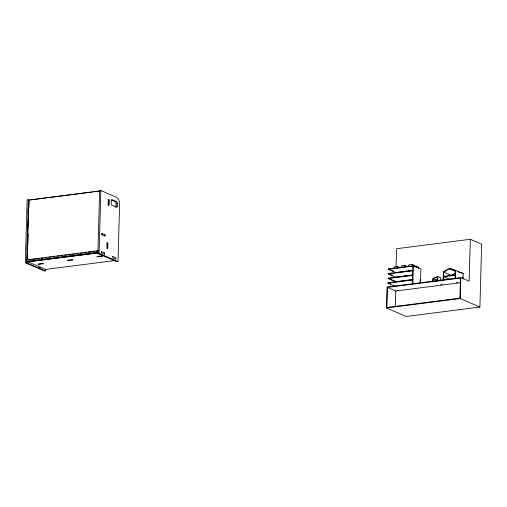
<?xml version="1.0" encoding="UTF-8"?>
<svg xmlns="http://www.w3.org/2000/svg" width="507" height="507" viewBox="0 0 507 507"><rect width="100%" height="100%" fill="white"/><g stroke="black" fill="none" stroke-linecap="round" stroke-linejoin="round"><path stroke-width="0.76" d="M45.522 269.261L45.478 270.833L44.248 270.992L25.35 262.797L27.105 199.942L28.335 199.783L28.861 200.012L27.194 259.723M27.15 261.295L27.105 262.867L26.579 262.639L28.335 199.783M45.478 270.833L26.738 262.918L26.782 261.346M27.137 249.412L27.289 243.93M27.638 231.395L27.79 225.913M28.145 213.384L28.297 207.902M26.966 263.013L27.01 261.441M27.334 262.968L27.378 261.397M27.422 259.825L27.644 251.966M27.841 244.894L28.145 233.898M28.367 226.04L28.652 215.824M28.874 207.965L29.089 200.107M97.876 253.525L99.632 190.67L100.861 190.512L116.737 197.394A5.773 2.96 82.7 0 1 119.601 204.289L118.004 261.561L116.775 261.72L97.876 253.525L99.099 253.367L118.004 261.561M99.099 253.367L100.861 190.512M101.394 252.949L101.432 251.548L104.474 252.866L104.436 254.267L101.394 252.949L101.451 251.561M101.939 233.391L101.901 234.785L104.943 236.11L104.981 234.709L101.939 233.391L101.92 234.798M104.417 254.261L104.455 252.86M104.924 236.097L104.962 234.703M108.105 204.961L108.245 199.365L109.018 199.701L108.859 205.291L108.086 204.955M107.655 248.595L107.807 243.005L107.034 242.669L106.895 248.265L107.655 248.595L107.788 242.999M108.847 205.284L108.999 199.695M115.799 207.129A1.445 0.741 82.7 0 0 116.027 206.26L116.103 203.465A1.445 0.741 82.7 0 0 115.387 201.742L111.502 200.056M117.256 206.102L117.332 203.307A1.445 0.741 82.7 0 0 116.616 201.583L112.079 199.619A1.445 0.741 82.7 0 0 111.287 200.69L111.21 203.478A1.445 0.741 82.7 0 0 111.927 205.202L116.464 207.173A1.445 0.741 82.7 0 0 117.256 206.102L116.027 206.26M470.312 239.279L481.65 244.197L479.895 307.052L406.158 316.488L386.505 307.971L387.088 287.013L460.825 277.583L469.14 281.182L470.312 239.279L396.575 248.715L396.075 266.707M387.443 287.387L386.885 307.502L459.881 298.16L460.445 278.045L387.443 287.387L395.764 290.993L460.907 282.659M394.833 286.132L387.963 283.153L387.975 282.735L412.552 279.591L412.666 275.396L388.089 278.546L388.102 278.121L412.679 274.978L412.799 270.789L388.223 273.932L388.229 273.514L412.812 270.37L412.926 266.181L388.349 269.325L388.362 268.906L413.306 265.712L420.867 268.989L420.48 282.817M393.945 268.342L393.983 266.948L397.672 266.473L399.941 267.455M395.327 306.462L395.764 290.993M397.634 267.873L397.672 266.473M401.322 267.354L401.367 265.864L405.049 265.389L407.317 266.371M405.011 266.878L405.049 265.389M408.693 266.409L408.737 264.92L412.425 264.445L414.694 265.434L414.65 266.923M412.381 265.941L412.425 264.445M412.425 284.199L412.54 280.01L387.963 283.153M412.793 284.148L413.306 265.712M416.165 267.576L416.203 266.086L414.726 266.276M418.427 268.558L418.471 267.069L416.203 266.086M420.113 282.868L420.208 279.376M432.693 281.911L432.788 278.419L437.744 276.391L440.767 277.703L440.678 280.846M433.06 281.74L433.149 278.698L437.357 276.974L437.237 281.29M435.9 281.429L435.944 279.908L438.048 279.053M437.636 280.32L437.744 276.391M443.143 280.27L443.378 271.885L449.601 268.304L455.666 270.313L463.227 273.59L463.081 278.926M443.517 280.219L443.612 276.727L455.166 275.25L455.064 278.742M443.625 276.309L443.739 272.12L449.589 268.754L455.292 270.643L455.178 274.832L443.625 276.309L445 276.904M455.432 278.692L455.666 270.313M479.895 307.052L460.236 298.534L460.825 277.583M462.733 278.109L462.777 276.714M455.85 272.785L451.3 275.402L443.739 272.12M28.493 200.056L99.746 190.949M100.525 190.854L99.632 190.67M30.306 199.967L92.141 192.052M93.706 191.849L99.974 191.05M115.387 201.742L116.616 201.583M116.103 203.465L117.332 203.307M26.656 259.844L97.933 250.724M28.753 259.876L31.104 259.571M32.67 259.375L35.021 259.071M36.586 258.874L38.938 258.57M41.282 258.272L42.854 258.069M45.199 257.771L46.764 257.569M49.116 257.271L50.681 257.068M53.032 256.77L54.598 256.567M56.949 256.263L58.514 256.067M60.865 255.762L62.431 255.566M64.782 255.262L66.347 255.065M68.699 254.761L71.05 254.463M72.615 254.261L74.18 254.064M76.532 253.76L78.097 253.557M80.448 253.259L82.014 253.056M84.365 252.759L86.716 252.454M88.281 252.258L90.633 251.954M92.198 251.757L94.549 251.453M96.115 251.257L98.459 250.952M97.895 252.118L26.617 261.244L45.516 269.432L114.443 260.617M98.016 252.828L26.782 261.948L98.244 252.93M25.35 262.797L26.579 262.639M26.738 262.918L27.105 262.867M38.995 267.297L40.224 267.138M396.677 272.5L412.039 270.535M412.679 275.048L395.777 277.209L388.223 273.932M413.319 279.56L395.65 281.822L388.089 278.546M396.943 290.422L398.477 290.226M440.589 284.839L442.142 284.642M456.465 282.805L458.005 282.608M386.505 307.971L460.236 298.534M457.834 271.809L463.227 273.59M449.601 268.304L453.727 270.092M449.589 268.754L455.774 271.441M443.612 276.727L449.113 279.11M433.149 278.698L435.944 279.908M388.362 268.906L390.422 269.8M391.797 270.396L393.857 271.289M388.349 269.325L395.91 272.601M390.295 274.407L392.355 275.301M390.162 279.015L392.228 279.915M393.603 280.51L395.663 281.404M387.975 282.735L390.726 283.926M112.769 256.466L112.75 257.873L115.773 259.185L115.792 257.778L112.769 256.466M42.778 263.418L37.867 264.046L38.621 264.375L43.539 263.748L42.778 263.418M72.273 259.647L67.361 260.275L68.115 260.598L73.027 259.971L72.273 259.647M101.768 255.87L96.85 256.498L97.61 256.827L102.522 256.2L101.768 255.87"/></g></svg>
